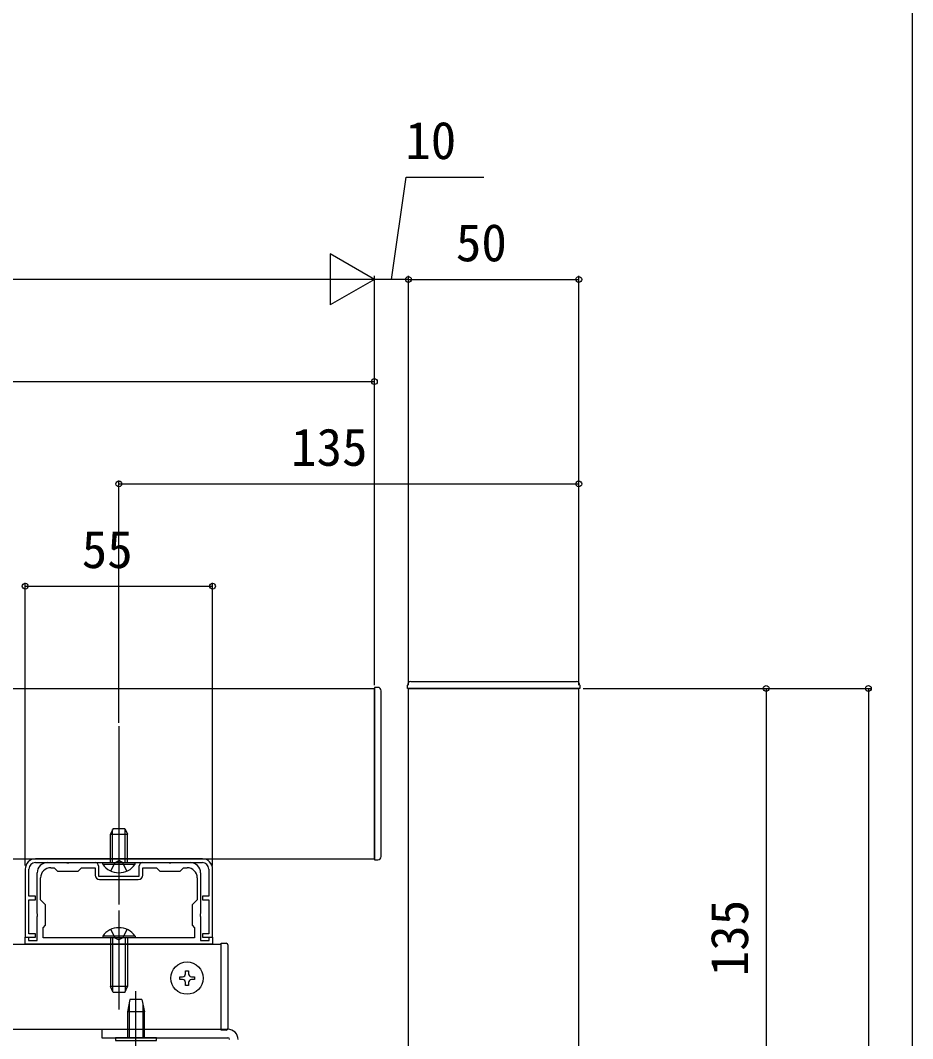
# Model space of a CAD drawing. Units: millimetres, scale not verified. Extents: x -875 to 875, y -1307 to 1299.
# Drawn here: x 613.2 to 875.1, y -335.6 to -36.9 of the extents above; entities that cross this region are included whole.
import ezdxf
from ezdxf.enums import TextEntityAlignment as Align

# ---------------------------------------------------------------- set-up
doc = ezdxf.new("R2010")
doc.units = ezdxf.units.MM
doc.header["$LTSCALE"] = 4
for name, color, linetype in [('0-2_YKK_11', 7, 'Continuous'), ('0-3_YKK_12', 2, 'Continuous'), ('0-4_YKK_13', 4, 'Continuous'), ('0-5_YKK_D', 6, 'Continuous'), ('0-6_YKK_ZWAK', 7, 'Continuous')]:
    doc.layers.add(name, color=color, linetype=linetype)
doc.styles.add('ＭＳ ゴシック', font='')
doc.styles.get('ＭＳ ゴシック').set_extended_font_data('MS Gothic')

msp = doc.modelspace()

# ---------------------------------------------------------------- linework, layer by layer
at = {"layer": '0-2_YKK_11'}
for p, q in [((666.6, -282.9), (617.6, -282.9)), ((617.6, -284), (666.6, -284)), ((636.4, -289), (647.8, -289))]:
    msp.add_line(p, q, dxfattribs=at)
for points in [[(614.6, -285.9), (614.6, -305.9), (617.6, -305.9), (617.6, -304.9), (615.7, -304.9), (615.7, -294.899), (617.6, -294.899), (617.6, -293.899), (615.7, -293.899), (615.7, -285.9)], [(621.1, -284), (626.642, -284), (626.825, -284.12), (627.375, -284.12), (627.558, -284), (635.1, -284)], [(622.1, -285.5), (623.1, -285.5), (624.1, -286.5), (630.1, -286.5), (631.1, -285.5), (635.1, -285.5), (635.1, -287.7)], [(636.1, -285), (636.1, -288), (648.1, -288), (648.1, -285)], [(649.1, -284), (656.642, -284), (656.825, -284.12), (657.375, -284.12), (657.558, -284), (663.1, -284)], [(649.1, -287.7), (649.1, -285.5), (653.1, -285.5), (654.1, -286.5), (660.1, -286.5), (661.1, -285.5), (662.1, -285.5)], [(668.5, -285.9), (668.5, -293.899), (666.6, -293.899), (666.6, -294.899), (668.5, -294.899), (668.5, -304.9), (666.6, -304.9), (666.6, -305.9), (669.6, -305.9), (669.6, -285.9)], [(669.6, -307.9), (614.6, -307.9), (614.6, -305.9), (615.6, -305.9), (615.6, -306.9), (618.1, -306.9), (618.1, -299.858), (618.22, -299.675), (618.22, -299.125), (618.1, -298.942), (618.1, -287)], [(664.3, -306.1), (619.9, -306.1), (619.9, -303.1), (620.6, -302.4), (620.6, -296.4), (619.1, -294.9), (619.1, -288.5)], [(665.1, -288.5), (665.1, -294.9), (663.6, -296.4), (663.6, -302.4), (664.3, -303.1), (664.3, -306.1)], [(666.1, -287), (666.1, -298.942), (665.98, -299.125), (665.98, -299.675), (666.1, -299.858), (666.1, -306.9), (668.6, -306.9), (668.6, -305.9), (669.6, -305.9), (669.6, -307.9)]]:
    msp.add_lwpolyline(points, dxfattribs=at)
for centre, radius, start, end in [((617.6, -285.9), 3, 90.00001, 179.99999), ((666.6, -285.9), 3, 0.00001, 89.99999), ((617.6, -285.9), 1.9, 90.00037, 180.00035), ((621.1, -287), 3, 90.00001, 179.99999), ((622.1, -288.5), 3, 90.00001, 179.99999), ((635.1, -285), 1, 0.00001, 89.99999), ((649.1, -285), 1, 90.00001, 179.99999), ((662.1, -288.5), 3, 0.00001, 89.99999), ((663.1, -287), 3, 0.00001, 89.99999), ((666.6, -285.9), 1.9, 0.00001, 89.99999), ((636.4, -287.7), 1.3, 180.00001, 269.99999), ((647.8, -287.7), 1.3, 270.00001, 359.99999)]:
    msp.add_arc(centre, radius, start, end, dxfattribs=at)
at = {"layer": '0-3_YKK_12'}
for p, q in [((221.1, -232.9), (717.1, -232.9)), ((727.1, -833.319), (727.1, -232.9)), ((777.1, -833.319), (777.1, -232.9)), ((642.1, -243.982), (642.1, -296.257)), ((221.1, -282.9), (717.1, -282.9)), ((642.1, -302.804), (642.1, -318.1)), ((221.1, -307.9), (672.1, -307.9)), ((672.1, -332.9), (672.1, -307.9)), ((348.1, -332.9), (672.1, -332.9))]:
    msp.add_line(p, q, dxfattribs=at)
at = {"layer": '0-4_YKK_13'}
for p, q in [((718.1, -232.6), (717.1, -232.6)), ((717.1, -282.9), (717.1, -232.9)), ((727.1, -232.9), (777.1, -232.9)), ((727.8, -230.9), (776.4, -230.9)), ((777.4, -231.9), (777.4, -232.9)), ((719.1, -282.2), (719.1, -233.6)), ((640.4, -274), (639.6, -275.7)), ((640.254, -284), (640.254, -274.31)), ((640.4, -274), (643.8, -274)), ((643.8, -274), (644.6, -275.7)), ((643.946, -284), (643.946, -274.31)), ((644.6, -284), (644.6, -275.7)), ((637.35, -284.509), (637.35, -284)), ((637.35, -284), (646.85, -284)), ((642.1, -298.1), (642.1, -327.1)), ((646.85, -306.1), (637.35, -306.1)), ((639.6, -306.1), (639.6, -320.4)), ((640.254, -306.1), (640.254, -321.79)), ((643.946, -306.1), (643.946, -321.79)), ((646.85, -305.591), (646.85, -306.1)), ((672.1, -333.15), (672.1, -307.65)), ((672.1, -307.65), (673.6, -307.65)), ((674.1, -308.15), (674.1, -332.65)), ((660.81, -318.33), (659.95, -318.33)), ((663.39, -317.47), (664.25, -317.47)), ((640.4, -322.1), (639.6, -320.4)), ((643.8, -322.1), (640.4, -322.1)), ((643.8, -322.1), (644.6, -320.4)), ((647.1, -342.2), (647.1, -321.7)), ((645.35, -324.2), (644.6, -327.8)), ((645.086, -325.467), (645.086, -335.4)), ((648.85, -324.2), (645.35, -324.2)), ((648.85, -324.2), (649.6, -327.8)), ((649.114, -325.467), (649.114, -335.4)), ((644.6, -327.8), (644.6, -335.4)), ((649.6, -327.8), (644.6, -327.8)), ((649.6, -335.4), (649.6, -327.8)), ((637.1, -332.9), (674.1, -332.9)), ((637.1, -332.9), (637.1, -335.4)), ((673.6, -333.15), (672.1, -333.15)), ((637.1, -335.4), (674.1, -335.4))]:
    msp.add_line(p, q, dxfattribs=at)
for points in [[(717.1, -232.6), (717.1, -283.2), (718.1, -283.2)], [(777.4, -232.9), (726.8, -232.9), (726.8, -231.9)], [(639.6, -284), (639.6, -275.7), (644.6, -275.7)], [(639.75, -286.5), (640.955, -284.03), (642.1, -283.421)], [(644.45, -286.5), (643.245, -284.03), (642.1, -283.421)], [(637.35, -284.509), (646.85, -284.509), (646.85, -284)], [(639.75, -303.6), (640.955, -306.07), (642.1, -306.679)], [(644.45, -303.6), (643.245, -306.07), (642.1, -306.679)], [(646.85, -305.591), (637.35, -305.591), (637.35, -306.1)], [(644.6, -306.1), (644.6, -320.4), (639.6, -320.4)], [(661.67, -316.61), (661.67, -315.75), (662.53, -315.75), (662.53, -316.61)], [(659.95, -318.33), (659.95, -317.47), (660.81, -317.47)], [(662.53, -319.19), (662.53, -320.05), (661.67, -320.05), (661.67, -319.19)], [(664.25, -317.47), (664.25, -318.33), (663.39, -318.33)]]:
    msp.add_lwpolyline(points, dxfattribs=at)
msp.add_lwpolyline([(653.1, -335.4), (641.1, -335.4), (641.1, -336.2), (653.1, -336.2)], close=True, dxfattribs=at)
msp.add_circle((662.1, -317.9), 4.75, dxfattribs=at)
for centre, radius, start, end in [((718.1, -233.6), 1, 0, 90), ((727.8, -231.9), 1, 90, 180), ((776.4, -231.9), 1, 0, 90), ((718.1, -282.2), 1, 270, 0), ((642.1, -281.226), 5.774, 214.65097, 325.34903), ((642.1, -308.874), 5.774, 34.65097, 145.34903), ((673.6, -308.15), 0.5, 0, 90), ((660.81, -316.61), 0.86, 270, 0), ((663.39, -316.61), 0.86, 180, 270), ((660.81, -319.19), 0.86, 0, 90), ((663.39, -319.19), 0.86, 90, 180), ((673.6, -332.65), 0.5, 270, 0), ((674.1, -335.9), 3, 0, 90), ((674.1, -335.9), 0.5, 0, 90)]:
    msp.add_arc(centre, radius, start, end, dxfattribs=at)
at = {"layer": '0-5_YKK_D'}
for p, q in [((717.1, -112.9), (704.11, -105.4)), ((704.11, -105.4), (704.11, -120.4)), ((702.1, -112.9), (-123.9, -112.9)), ((717.1, -112.9), (691.119, -112.9)), ((717.1, -112.9), (704.11, -120.4)), ((717.1, -231.9), (717.1, -111.9)), ((717.1, -231.9), (717.1, -111.9)), ((727.1, -112.9), (717.1, -112.9)), ((727.1, -231.9), (727.1, -111.9)), ((727.1, -231.9), (727.1, -111.9)), ((727.1, -112.9), (777.1, -112.9)), ((777.1, -231.9), (777.1, -111.9)), ((321.1, -142.9), (717.1, -142.9)), ((717.1, -231.9), (717.1, -141.9)), ((642.1, -242.982), (642.1, -171.9)), ((642.1, -172.9), (777.1, -172.9)), ((777.1, -231.9), (777.1, -171.9)), ((614.6, -284.9), (614.6, -201.9)), ((614.6, -202.9), (669.6, -202.9)), ((669.6, -284.9), (669.6, -201.9)), ((778.4, -232.9), (863.1, -232.9)), ((778.4, -232.9), (833.1, -232.9)), ((832.1, -232.9), (832.1, -367.9)), ((862.1, -232.9), (862.1, -758.9))]:
    msp.add_line(p, q, dxfattribs=at)
msp.add_lwpolyline([(722.1, -112.9), (726.466, -82.9), (749.216, -82.9)], dxfattribs=at)
for centre in [(727.1, -112.9), (727.1, -112.9), (777.1, -112.9), (717.1, -142.9), (642.1, -172.9), (777.1, -172.9), (614.6, -202.9), (669.6, -202.9), (832.1, -232.9), (862.1, -232.9)]:
    msp.add_circle(centre, 0.85, dxfattribs=at)
at = {"layer": '0-6_YKK_ZWAK'}
msp.add_lwpolyline([(-874.9, -1306.9), (875.1, -1306.9), (875.1, 1243.1)], dxfattribs=at)

# ---------------------------------------------------------------- texts
at = {"layer": '0-5_YKK_D', "style": 'ＭＳ ゴシック'}
for s, p in [('10', (726.165, -80.9)), ('50', (741.02, -110.9)), ('135', (692.64, -170.9)), ('55', (631.191, -200.9))]:
    msp.add_text(s, height=11, dxfattribs=at).set_placement(p, align=Align.BOTTOM_LEFT)
msp.add_text('135', height=11, rotation=90, dxfattribs=at).set_placement((830.1, -317.36), align=Align.BOTTOM_LEFT)

doc.saveas('drawing.dxf')
